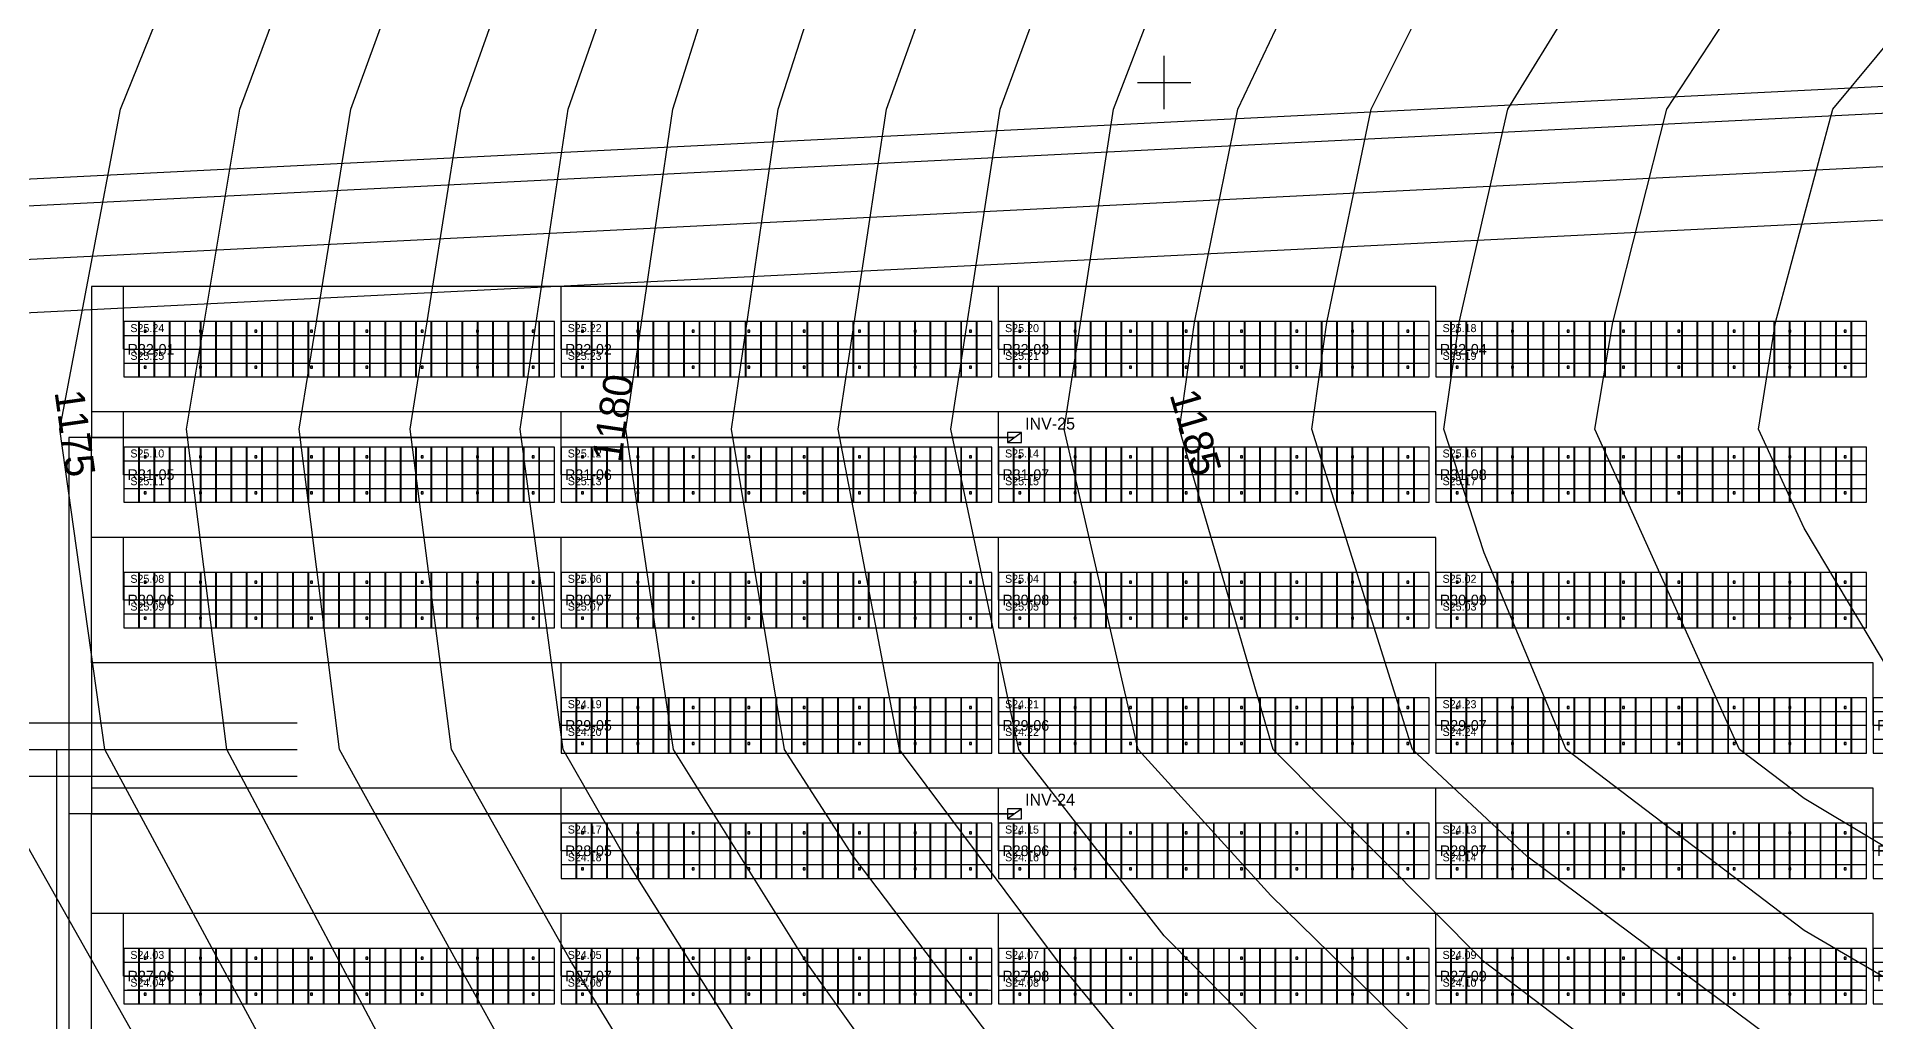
# Model space of a CAD drawing. Header units: metres. Extents: x 469740 to 470929, y 4329760 to 4330601.
# Drawn here: x 470215.5 to 470353.3, y 4330229.6 to 4330303.4 of the extents above; entities that cross this region are included whole.
import ezdxf
from ezdxf.enums import TextEntityAlignment as Align

# ---------------------------------------------------------------- set-up
doc = ezdxf.new("R2010")
doc.units = ezdxf.units.M
for name, color, linetype in [('AC-CABLE-800V', 6, 'Continuous'), ('CADASTRE-PARCEL', 30, 'Continuous'), ('DC-CABLE-1500V', 4, 'Continuous'), ('DRAINAGE-DITCH', 150, 'Continuous'), ('FENCE-2.0M-CHAINLINK', 3, 'Continuous'), ('GRAVEL-SURFACE-EDGE', 41, 'Continuous'), ('GRID-COORDINATES', 8, 'Continuous'), ('PV-INVERTERS', 1, 'Continuous'), ('PV-MODULES', 5, 'Continuous'), ('PV-PILES', 8, 'Continuous'), ('PV-STRING-NUMBERS', 3, 'Continuous'), ('PV-STRINGS', 3, 'Continuous'), ('PV-TABLES', 5, 'Continuous'), ('ROAD-GRAVEL-4M', 41, 'Continuous'), ('SETBACK-LINE-10M', 1, 'Continuous'), ('TOPO-CONTOUR-MAJOR', 8, 'Continuous'), ('TOPO-CONTOUR-MINOR', 252, 'Continuous'), ('TOPO-TEXT', 8, 'Continuous')]:
    doc.layers.add(name, color=color, linetype=linetype)

# ---------------------------------------------------------------- blocks, each defined once
blk = doc.blocks.new('INVERTER_330KW')
blk.add_line((-0.52, -0.37), (0.52, 0.37))
blk.add_lwpolyline([(-0.525, -0.375), (0.525, -0.375), (0.525, 0.375), (-0.525, 0.375)], close=True)
blk = doc.blocks.new('PV_MODULE_590W')
blk.add_line((-0.567, 0), (0.567, 0))
blk.add_lwpolyline([(-0.567, -1.0325), (0.567, -1.0325), (0.567, 1.0325), (-0.567, 1.0325)], close=True)
blk = doc.blocks.new('PILE_C150')
blk.add_lwpolyline([(-0.075, -0.075), (0.075, -0.075), (0.075, 0.075), (-0.075, 0.075)], close=True)
blk = doc.blocks.new('PV_TABLE_2P28')
blk.add_lwpolyline([(-16.146, -2.0735), (16.146, -2.0735), (16.146, 2.0735), (-16.146, 2.0735)], close=True)
at = {"layer": 'PV-MODULES'}
for p in [(-15.579, 1.041), (-14.425, 1.041), (-13.271, 1.041), (-12.117, 1.041), (-10.963, 1.041), (-9.809, 1.041), (-8.655, 1.041), (-7.501, 1.041), (-6.347, 1.041), (-5.193, 1.041), (-4.039, 1.041), (-2.885, 1.041), (-1.731, 1.041), (-0.577, 1.041), (0.577, 1.041), (1.731, 1.041), (2.885, 1.041), (4.039, 1.041), (5.193, 1.041), (6.347, 1.041), (7.501, 1.041), (8.655, 1.041), (9.809, 1.041), (10.963, 1.041), (12.117, 1.041), (13.271, 1.041), (14.425, 1.041), (15.579, 1.041), (-15.579, -1.041), (-14.425, -1.041), (-13.271, -1.041), (-12.117, -1.041), (-10.963, -1.041), (-9.809, -1.041), (-8.655, -1.041), (-7.501, -1.041), (-6.347, -1.041), (-5.193, -1.041), (-4.039, -1.041), (-2.885, -1.041), (-1.731, -1.041), (-0.577, -1.041), (0.577, -1.041), (1.731, -1.041), (2.885, -1.041), (4.039, -1.041), (5.193, -1.041), (6.347, -1.041), (7.501, -1.041), (8.655, -1.041), (9.809, -1.041), (10.963, -1.041), (12.117, -1.041), (13.271, -1.041), (14.425, -1.041), (15.579, -1.041)]:
    blk.add_blockref('PV_MODULE_590W', p, dxfattribs=at)
at = {"layer": 'PV-PILES'}
for p in [(-14.546, 1.35), (-10.39, 1.35), (-6.234, 1.35), (-2.078, 1.35), (2.078, 1.35), (6.234, 1.35), (10.39, 1.35), (14.546, 1.35), (-14.546, -1.35), (-10.39, -1.35), (-6.234, -1.35), (-2.078, -1.35), (2.078, -1.35), (6.234, -1.35), (10.39, -1.35), (14.546, -1.35)]:
    blk.add_blockref('PILE_C150', p, dxfattribs=at)
blk = doc.blocks.new('PV_TABLE_2P14')
blk.add_lwpolyline([(-8.068, -2.0735), (8.068, -2.0735), (8.068, 2.0735), (-8.068, 2.0735)], close=True)
at = {"layer": 'PV-MODULES'}
for p in [(-7.501, 1.041), (-6.347, 1.041), (-5.193, 1.041), (-4.039, 1.041), (-2.885, 1.041), (-1.731, 1.041), (-0.577, 1.041), (0.577, 1.041), (1.731, 1.041), (2.885, 1.041), (4.039, 1.041), (5.193, 1.041), (6.347, 1.041), (7.501, 1.041), (-7.501, -1.041), (-6.347, -1.041), (-5.193, -1.041), (-4.039, -1.041), (-2.885, -1.041), (-1.731, -1.041), (-0.577, -1.041), (0.577, -1.041), (1.731, -1.041), (2.885, -1.041), (4.039, -1.041), (5.193, -1.041), (6.347, -1.041), (7.501, -1.041)]:
    blk.add_blockref('PV_MODULE_590W', p, dxfattribs=at)
at = {"layer": 'PV-PILES'}
for p in [(-6.468, 1.35), (-2.156, 1.35), (2.156, 1.35), (6.468, 1.35), (-6.468, -1.35), (-2.156, -1.35), (2.156, -1.35), (6.468, -1.35)]:
    blk.add_blockref('PILE_C150', p, dxfattribs=at)

msp = doc.modelspace()

# ---------------------------------------------------------------- linework, layer by layer
at = {"layer": 'AC-CABLE-800V'}
for points in [[(470288.78, 4330273.38), (470217.9, 4330273.38), (470217.9, 4330195), (470208.5, 4330195)], [(470288.78, 4330245.18), (470217.9, 4330245.18), (470217.9, 4330195), (470208.5, 4330195)]]:
    msp.add_lwpolyline(points, dxfattribs=at)
at = {"layer": 'CADASTRE-PARCEL'}
msp.add_lwpolyline([(470000, 4330000), (470390, 4329975), (470430, 4330160), (470360, 4330300), (470060, 4330285), (469980, 4330140)], close=True, dxfattribs=at)
at = {"layer": 'DC-CABLE-1500V'}
for points in [[(470320.38, 4330280), (470320.38, 4330284.7), (470219.6, 4330284.7), (470219.6, 4330273.38), (470288.78, 4330273.38)], [(470287.58, 4330280), (470287.58, 4330284.7), (470219.6, 4330284.7), (470219.6, 4330273.38), (470288.78, 4330273.38)], [(470254.79, 4330280), (470254.79, 4330284.7), (470219.6, 4330284.7), (470219.6, 4330273.38), (470288.78, 4330273.38)], [(470222, 4330280), (470222, 4330284.7), (470219.6, 4330284.7), (470219.6, 4330273.38), (470288.78, 4330273.38)], [(470222, 4330270.6), (470222, 4330275.3), (470219.6, 4330275.3), (470219.6, 4330273.38), (470288.78, 4330273.38)], [(470254.79, 4330270.6), (470254.79, 4330275.3), (470219.6, 4330275.3), (470219.6, 4330273.38), (470288.78, 4330273.38)], [(470287.58, 4330270.6), (470287.58, 4330275.3), (470219.6, 4330275.3), (470219.6, 4330273.38), (470288.78, 4330273.38)], [(470320.38, 4330270.6), (470320.38, 4330275.3), (470219.6, 4330275.3), (470219.6, 4330273.38), (470288.78, 4330273.38)], [(470353.17, 4330251.8), (470353.17, 4330256.5), (470219.6, 4330256.5), (470219.6, 4330273.38), (470288.78, 4330273.38)], [(470320.38, 4330261.2), (470320.38, 4330265.9), (470219.6, 4330265.9), (470219.6, 4330273.38), (470288.78, 4330273.38)], [(470287.58, 4330261.2), (470287.58, 4330265.9), (470219.6, 4330265.9), (470219.6, 4330273.38), (470288.78, 4330273.38)], [(470254.79, 4330261.2), (470254.79, 4330265.9), (470219.6, 4330265.9), (470219.6, 4330273.38), (470288.78, 4330273.38)], [(470222, 4330261.2), (470222, 4330265.9), (470219.6, 4330265.9), (470219.6, 4330273.38), (470288.78, 4330273.38)], [(470254.79, 4330251.8), (470254.79, 4330256.5), (470219.6, 4330256.5), (470219.6, 4330245.18), (470288.78, 4330245.18)], [(470287.58, 4330251.8), (470287.58, 4330256.5), (470219.6, 4330256.5), (470219.6, 4330245.18), (470288.78, 4330245.18)], [(470320.38, 4330251.8), (470320.38, 4330256.5), (470219.6, 4330256.5), (470219.6, 4330245.18), (470288.78, 4330245.18)], [(470353.17, 4330242.4), (470353.17, 4330247.1), (470219.6, 4330247.1), (470219.6, 4330245.18), (470288.78, 4330245.18)], [(470320.38, 4330242.4), (470320.38, 4330247.1), (470219.6, 4330247.1), (470219.6, 4330245.18), (470288.78, 4330245.18)], [(470287.58, 4330242.4), (470287.58, 4330247.1), (470219.6, 4330247.1), (470219.6, 4330245.18), (470288.78, 4330245.18)], [(470254.79, 4330242.4), (470254.79, 4330247.1), (470219.6, 4330247.1), (470219.6, 4330245.18), (470288.78, 4330245.18)], [(470222, 4330223.6), (470222, 4330228.3), (470219.6, 4330228.3), (470219.6, 4330245.18), (470288.78, 4330245.18)], [(470222, 4330233), (470222, 4330237.7), (470219.6, 4330237.7), (470219.6, 4330245.18), (470288.78, 4330245.18)], [(470254.79, 4330233), (470254.79, 4330237.7), (470219.6, 4330237.7), (470219.6, 4330245.18), (470288.78, 4330245.18)], [(470287.58, 4330233), (470287.58, 4330237.7), (470219.6, 4330237.7), (470219.6, 4330245.18), (470288.78, 4330245.18)], [(470320.38, 4330233), (470320.38, 4330237.7), (470219.6, 4330237.7), (470219.6, 4330245.18), (470288.78, 4330245.18)], [(470353.17, 4330233), (470353.17, 4330237.7), (470219.6, 4330237.7), (470219.6, 4330245.18), (470288.78, 4330245.18)]]:
    msp.add_lwpolyline(points, dxfattribs=at)
at = {"layer": 'DRAINAGE-DITCH'}
msp.add_lwpolyline([(470423.69, 4330159.2), (470356.39, 4330293.81), (470063.64, 4330279.17), (469986.22, 4330138.86)], dxfattribs=at)
at = {"layer": 'FENCE-2.0M-CHAINLINK'}
msp.add_lwpolyline([(470217.99, 4329988.03), (470388.41, 4329977.11), (470427.9, 4330159.73), (470358.8, 4330297.94), (470061.21, 4330283.06), (469982.07, 4330139.62), (470001.75, 4330001.89), (470212.01, 4329988.41)], dxfattribs=at)
at = {"layer": 'GRAVEL-SURFACE-EDGE'}
for p, q in [((470195, 4330252), (470235, 4330252)), ((470195, 4330248), (470235, 4330248))]:
    msp.add_line(p, q, dxfattribs=at)
msp.add_lwpolyline([(470215.97, 4329972.13), (470217, 4329988.16), (470217, 4330250)], dxfattribs=at)
at = {"layer": 'GRID-COORDINATES'}
for p, q in [((470300, 4330298), (470300, 4330302)), ((470298, 4330300), (470302, 4330300))]:
    msp.add_line(p, q, dxfattribs=at)
at = {"layer": 'PV-STRINGS'}
for points in [[(470222.3, 4330281.04), (470253.99, 4330281.04)], [(470255.09, 4330281.04), (470286.78, 4330281.04)], [(470287.88, 4330281.04), (470319.58, 4330281.04)], [(470320.68, 4330281.04), (470352.37, 4330281.04)], [(470222.3, 4330278.96), (470253.99, 4330278.96)], [(470255.09, 4330278.96), (470286.78, 4330278.96)], [(470287.88, 4330278.96), (470319.58, 4330278.96)], [(470320.68, 4330278.96), (470352.37, 4330278.96)], [(470222.3, 4330271.64), (470253.99, 4330271.64)], [(470255.09, 4330271.64), (470286.78, 4330271.64)], [(470287.88, 4330271.64), (470319.58, 4330271.64)], [(470320.68, 4330271.64), (470352.37, 4330271.64)], [(470222.3, 4330269.56), (470253.99, 4330269.56)], [(470255.09, 4330269.56), (470286.78, 4330269.56)], [(470287.88, 4330269.56), (470319.58, 4330269.56)], [(470320.68, 4330269.56), (470352.37, 4330269.56)], [(470222.3, 4330262.24), (470253.99, 4330262.24)], [(470255.09, 4330262.24), (470286.78, 4330262.24)], [(470287.88, 4330262.24), (470319.58, 4330262.24)], [(470320.68, 4330262.24), (470352.37, 4330262.24)], [(470222.3, 4330260.16), (470253.99, 4330260.16)], [(470255.09, 4330260.16), (470286.78, 4330260.16)], [(470287.88, 4330260.16), (470319.58, 4330260.16)], [(470320.68, 4330260.16), (470352.37, 4330260.16)], [(470255.09, 4330252.84), (470286.78, 4330252.84)], [(470287.88, 4330252.84), (470319.58, 4330252.84)], [(470320.68, 4330252.84), (470352.37, 4330252.84)], [(470255.09, 4330250.76), (470286.78, 4330250.76)], [(470287.88, 4330250.76), (470319.58, 4330250.76)], [(470320.68, 4330250.76), (470352.37, 4330250.76)], [(470255.09, 4330243.44), (470286.78, 4330243.44)], [(470287.88, 4330243.44), (470319.58, 4330243.44)], [(470320.68, 4330243.44), (470352.37, 4330243.44)], [(470255.09, 4330241.36), (470286.78, 4330241.36)], [(470287.88, 4330241.36), (470319.58, 4330241.36)], [(470320.68, 4330241.36), (470352.37, 4330241.36)], [(470222.3, 4330234.04), (470253.99, 4330234.04)], [(470255.09, 4330234.04), (470286.78, 4330234.04)], [(470287.88, 4330234.04), (470319.58, 4330234.04)], [(470320.68, 4330234.04), (470352.37, 4330234.04)], [(470222.3, 4330231.96), (470253.99, 4330231.96)], [(470255.09, 4330231.96), (470286.78, 4330231.96)], [(470287.88, 4330231.96), (470319.58, 4330231.96)], [(470320.68, 4330231.96), (470352.37, 4330231.96)]]:
    msp.add_lwpolyline(points, dxfattribs=at)
at = {"layer": 'ROAD-GRAVEL-4M'}
msp.add_line((470195, 4330250), (470235, 4330250), dxfattribs=at)
at = {"layer": 'SETBACK-LINE-10M'}
msp.add_lwpolyline([(470008.75, 4330009.46), (470382.05, 4329985.53), (470419.48, 4330158.67), (470353.98, 4330289.69), (470066.06, 4330275.29), (469990.37, 4330138.1)], close=True, dxfattribs=at)
at = {"layer": 'TOPO-CONTOUR-MAJOR'}
for points in [[(470460, 4330164.58), (470428, 4330185.03), (470404, 4330197.27), (470351.62, 4330218), (470334.62, 4330226), (470324, 4330234.08), (470308.19, 4330250), (470301.16, 4330274), (470302.29, 4330282), (470305.54, 4330298), (470309.34, 4330306), (470319.06, 4330322), (470326.42, 4330330), (470336.89, 4330338), (470348, 4330345.52), (470356, 4330348.9), (470372, 4330354.21), (470380, 4330355.26), (470396, 4330355.93), (470404, 4330355.23), (470420, 4330351.82), (470428, 4330349.53), (470452, 4330339.75)], [(470476, 4330087.05), (470428, 4330121.96), (470404, 4330137.28), (470388, 4330145.68), (470372, 4330152.93), (470324, 4330170.41), (470300, 4330180.2), (470276, 4330192.03), (470259.35, 4330202), (470244, 4330215.33), (470233.53, 4330226), (470220.59, 4330250), (470217.21, 4330274), (470221.77, 4330298), (470231.46, 4330322)], [(470436, 4330147.8), (470426.65, 4330154), (470413.12, 4330162), (470396, 4330170.87), (470380, 4330177.47), (470348, 4330188.75), (470324, 4330197.81), (470314.93, 4330202), (470308, 4330205.86), (470300, 4330210.47), (470292, 4330215.97), (470278.92, 4330226), (470273.21, 4330234), (470263.23, 4330250), (470259.65, 4330274), (470263.17, 4330298), (470265.7, 4330306)]]:
    msp.add_lwpolyline(points, dxfattribs=at)
at = {"layer": 'TOPO-CONTOUR-MINOR'}
for points in [[(470444, 4330181.94), (470428, 4330191.67), (470396, 4330207.37), (470348, 4330226.51), (470327.2, 4330242), (470318.62, 4330250), (470311.07, 4330274), (470312.21, 4330282), (470315.52, 4330298), (470319.52, 4330306), (470324, 4330313.2), (470330.75, 4330322), (470339.67, 4330330), (470348, 4330335.95), (470351.84, 4330338), (470364, 4330343.63), (470372, 4330346.77), (470380, 4330348.18), (470396, 4330349.35), (470404, 4330348.77), (470420, 4330345.57), (470428, 4330343.32), (470452, 4330333.95)], [(470436, 4330193.93), (470428, 4330198.5), (470404, 4330210.76), (470365.81, 4330226), (470348, 4330236.42), (470330.14, 4330250), (470324, 4330264.73), (470320.98, 4330274), (470322.12, 4330282), (470325.77, 4330298), (470330.7, 4330306), (470343.56, 4330322), (470348, 4330325.82), (470354.31, 4330330), (470372, 4330338.35), (470380, 4330340.28), (470396, 4330342.17), (470404, 4330341.8), (470420, 4330338.89), (470428, 4330336.89), (470452, 4330327.98)], [(470444, 4330196.5), (470428, 4330205.94), (470412, 4330214.15), (470396, 4330221.17), (470383.61, 4330226), (470364, 4330236.72), (470348, 4330246.32), (470343.15, 4330250), (470332.29, 4330274), (470333.65, 4330282), (470337.69, 4330298), (470342.93, 4330306), (470348, 4330312.19), (470358.55, 4330322), (470372, 4330329.8), (470380, 4330332.09), (470396, 4330334.61), (470404, 4330334.54), (470420, 4330332.21), (470428, 4330330.46), (470452, 4330321.59)], [(470436, 4330209.55), (470420, 4330217.81), (470401.76, 4330226), (470372, 4330241.81), (470357.89, 4330250), (470348, 4330266.6), (470344.56, 4330274), (470345.85, 4330282), (470350.13, 4330298), (470356.79, 4330306), (470372, 4330319.05), (470377.55, 4330322), (470396, 4330326.6), (470404, 4330326.88), (470420, 4330324.95), (470428, 4330323.32), (470452, 4330314.16)], [(470476, 4330080.4), (470428, 4330115.61), (470404, 4330131.27), (470391.68, 4330138), (470372, 4330147.37), (470324, 4330165.29), (470292.83, 4330178), (470268, 4330190.58), (470249.27, 4330202), (470236, 4330214), (470224.24, 4330226), (470210.68, 4330250), (470207.19, 4330274), (470211.94, 4330298), (470222.85, 4330322)], [(470476, 4330093.7), (470428, 4330128.24), (470404, 4330143.29), (470388, 4330151.44), (470372, 4330158.42), (470324, 4330175.67), (470300, 4330185.81), (470283.48, 4330194), (470269.48, 4330202), (470252, 4330216.59), (470242.48, 4330226), (470229.73, 4330250), (470226.72, 4330274), (470230.72, 4330298), (470239.63, 4330322)], [(470476, 4330100.31), (470428, 4330134.47), (470404, 4330149.28), (470394.92, 4330154), (470376.74, 4330162), (470324, 4330181.07), (470308, 4330187.94), (470294.8, 4330194), (470280.01, 4330202), (470276, 4330204.79), (470260, 4330217.84), (470251.46, 4330226), (470238.17, 4330250), (470235.17, 4330274), (470239.02, 4330298), (470247.77, 4330322)], [(470476, 4330106.88), (470428, 4330140.69), (470404, 4330155.22), (470389.9, 4330162), (470372, 4330169.38), (470324, 4330186.6), (470300, 4330197.21), (470291.06, 4330202), (470284, 4330206.78), (470269.19, 4330218), (470260.49, 4330226), (470255.61, 4330234), (470246.59, 4330250), (470243.49, 4330274), (470247.27, 4330298), (470255.79, 4330322)], [(470500, 4330097.15), (470428, 4330146.92), (470404, 4330161.12), (470396, 4330165.07), (470380, 4330171.84), (470324, 4330192.12), (470302.39, 4330202), (470290.06, 4330210), (470278.89, 4330218), (470269.55, 4330226), (470260, 4330241.2), (470254.95, 4330250), (470251.72, 4330274), (470255.32, 4330298), (470263.73, 4330322)], [(470436, 4330154.14), (470420, 4330164.2), (470404, 4330172.95), (470392.87, 4330178), (470372.45, 4330186), (470348, 4330194.28), (470328.03, 4330202), (470316, 4330208.27), (470300, 4330217.58), (470288.82, 4330226), (470276.7, 4330242), (470271.54, 4330250), (470267.58, 4330274), (470271.06, 4330298), (470273.64, 4330306)], [(470436, 4330160.53), (470420, 4330170.34), (470404, 4330178.93), (470396, 4330182.63), (470380, 4330188.93), (470348, 4330200.03), (470332, 4330206.86), (470324, 4330210.6), (470316, 4330215.13), (470300, 4330225.03), (470298.71, 4330226), (470292, 4330234.14), (470280.17, 4330250), (470275.57, 4330274), (470279.2, 4330298), (470282.06, 4330306)], [(470443.54, 4330162), (470420, 4330176.58), (470404, 4330185.01), (470396, 4330188.57), (470356, 4330203.15), (470340, 4330209.89), (470324, 4330217.34), (470309.94, 4330226), (470300, 4330236.01), (470289.12, 4330250), (470284.02, 4330274), (470287.71, 4330298), (470290.67, 4330306)], [(470436, 4330173.41), (470420, 4330182.96), (470404, 4330191.08), (470396, 4330194.53), (470348, 4330212.88), (470332, 4330220.31), (470321.36, 4330226), (470308, 4330239.05), (470298.07, 4330250), (470292.51, 4330274), (470296.21, 4330298), (470299.29, 4330306)]]:
    msp.add_lwpolyline(points, dxfattribs=at)

# ---------------------------------------------------------------- block references
at = {"layer": 'PV-INVERTERS'}
ref = msp.add_blockref('INVERTER_330KW', (470288.78, 4330273.38), dxfattribs=at)
ref.add_attrib('ID', 'INV-25', (470289.58, 4330273.98), dxfattribs={"height": 0.9})
ref = msp.add_blockref('INVERTER_330KW', (470288.78, 4330245.18), dxfattribs=at)
ref.add_attrib('ID', 'INV-24', (470289.58, 4330245.78), dxfattribs={"height": 0.9})
at = {"layer": 'PV-TABLES'}
ref = msp.add_blockref('PV_TABLE_2P28', (470238.15, 4330280), dxfattribs=at)
ref.add_attrib('ID', 'R32-01', (470222.3, 4330279.6), dxfattribs={"height": 0.8})
ref = msp.add_blockref('PV_TABLE_2P28', (470270.94, 4330280), dxfattribs=at)
ref.add_attrib('ID', 'R32-02', (470255.09, 4330279.6), dxfattribs={"height": 0.8})
ref = msp.add_blockref('PV_TABLE_2P28', (470303.73, 4330280), dxfattribs=at)
ref.add_attrib('ID', 'R32-03', (470287.88, 4330279.6), dxfattribs={"height": 0.8})
ref = msp.add_blockref('PV_TABLE_2P28', (470336.52, 4330280), dxfattribs=at)
ref.add_attrib('ID', 'R32-04', (470320.68, 4330279.6), dxfattribs={"height": 0.8})
ref = msp.add_blockref('PV_TABLE_2P28', (470238.15, 4330270.6), dxfattribs=at)
ref.add_attrib('ID', 'R31-05', (470222.3, 4330270.2), dxfattribs={"height": 0.8})
ref = msp.add_blockref('PV_TABLE_2P28', (470270.94, 4330270.6), dxfattribs=at)
ref.add_attrib('ID', 'R31-06', (470255.09, 4330270.2), dxfattribs={"height": 0.8})
ref = msp.add_blockref('PV_TABLE_2P28', (470303.73, 4330270.6), dxfattribs=at)
ref.add_attrib('ID', 'R31-07', (470287.88, 4330270.2), dxfattribs={"height": 0.8})
ref = msp.add_blockref('PV_TABLE_2P28', (470336.52, 4330270.6), dxfattribs=at)
ref.add_attrib('ID', 'R31-08', (470320.68, 4330270.2), dxfattribs={"height": 0.8})
ref = msp.add_blockref('PV_TABLE_2P28', (470238.15, 4330261.2), dxfattribs=at)
ref.add_attrib('ID', 'R30-06', (470222.3, 4330260.8), dxfattribs={"height": 0.8})
ref = msp.add_blockref('PV_TABLE_2P28', (470270.94, 4330261.2), dxfattribs=at)
ref.add_attrib('ID', 'R30-07', (470255.09, 4330260.8), dxfattribs={"height": 0.8})
ref = msp.add_blockref('PV_TABLE_2P28', (470303.73, 4330261.2), dxfattribs=at)
ref.add_attrib('ID', 'R30-08', (470287.88, 4330260.8), dxfattribs={"height": 0.8})
ref = msp.add_blockref('PV_TABLE_2P28', (470336.52, 4330261.2), dxfattribs=at)
ref.add_attrib('ID', 'R30-09', (470320.68, 4330260.8), dxfattribs={"height": 0.8})
ref = msp.add_blockref('PV_TABLE_2P28', (470270.94, 4330251.8), dxfattribs=at)
ref.add_attrib('ID', 'R29-05', (470255.09, 4330251.4), dxfattribs={"height": 0.8})
ref = msp.add_blockref('PV_TABLE_2P28', (470303.73, 4330251.8), dxfattribs=at)
ref.add_attrib('ID', 'R29-06', (470287.88, 4330251.4), dxfattribs={"height": 0.8})
ref = msp.add_blockref('PV_TABLE_2P28', (470336.52, 4330251.8), dxfattribs=at)
ref.add_attrib('ID', 'R29-07', (470320.68, 4330251.4), dxfattribs={"height": 0.8})
ref = msp.add_blockref('PV_TABLE_2P14', (470361.24, 4330251.8), dxfattribs=at)
ref.add_attrib('ID', 'R29-08', (470353.47, 4330251.4), dxfattribs={"height": 0.8})
ref = msp.add_blockref('PV_TABLE_2P28', (470270.94, 4330242.4), dxfattribs=at)
ref.add_attrib('ID', 'R28-05', (470255.09, 4330242), dxfattribs={"height": 0.8})
ref = msp.add_blockref('PV_TABLE_2P28', (470303.73, 4330242.4), dxfattribs=at)
ref.add_attrib('ID', 'R28-06', (470287.88, 4330242), dxfattribs={"height": 0.8})
ref = msp.add_blockref('PV_TABLE_2P28', (470336.52, 4330242.4), dxfattribs=at)
ref.add_attrib('ID', 'R28-07', (470320.68, 4330242), dxfattribs={"height": 0.8})
ref = msp.add_blockref('PV_TABLE_2P14', (470361.24, 4330242.4), dxfattribs=at)
ref.add_attrib('ID', 'R28-08', (470353.47, 4330242), dxfattribs={"height": 0.8})
ref = msp.add_blockref('PV_TABLE_2P28', (470238.15, 4330233), dxfattribs=at)
ref.add_attrib('ID', 'R27-06', (470222.3, 4330232.6), dxfattribs={"height": 0.8})
ref = msp.add_blockref('PV_TABLE_2P28', (470270.94, 4330233), dxfattribs=at)
ref.add_attrib('ID', 'R27-07', (470255.09, 4330232.6), dxfattribs={"height": 0.8})
ref = msp.add_blockref('PV_TABLE_2P28', (470303.73, 4330233), dxfattribs=at)
ref.add_attrib('ID', 'R27-08', (470287.88, 4330232.6), dxfattribs={"height": 0.8})
ref = msp.add_blockref('PV_TABLE_2P28', (470336.52, 4330233), dxfattribs=at)
ref.add_attrib('ID', 'R27-09', (470320.68, 4330232.6), dxfattribs={"height": 0.8})
ref = msp.add_blockref('PV_TABLE_2P14', (470361.24, 4330233), dxfattribs=at)
ref.add_attrib('ID', 'R27-10', (470353.47, 4330232.6), dxfattribs={"height": 0.8})

# ---------------------------------------------------------------- texts
at = {"layer": 'PV-STRING-NUMBERS'}
for s, p in [('S25.24', (470222.5, 4330281.29)), ('S25.22', (470255.29, 4330281.29)), ('S25.20', (470288.08, 4330281.29)), ('S25.18', (470320.88, 4330281.29)), ('S25.25', (470222.5, 4330279.21)), ('S25.23', (470255.29, 4330279.21)), ('S25.21', (470288.08, 4330279.21)), ('S25.19', (470320.88, 4330279.21)), ('S25.10', (470222.5, 4330271.89)), ('S25.12', (470255.29, 4330271.89)), ('S25.14', (470288.08, 4330271.89)), ('S25.16', (470320.88, 4330271.89)), ('S25.11', (470222.5, 4330269.81)), ('S25.13', (470255.29, 4330269.81)), ('S25.15', (470288.08, 4330269.81)), ('S25.17', (470320.88, 4330269.81)), ('S25.08', (470222.5, 4330262.49)), ('S25.06', (470255.29, 4330262.49)), ('S25.04', (470288.08, 4330262.49)), ('S25.02', (470320.88, 4330262.49)), ('S25.09', (470222.5, 4330260.41)), ('S25.07', (470255.29, 4330260.41)), ('S25.05', (470288.08, 4330260.41)), ('S25.03', (470320.88, 4330260.41)), ('S24.19', (470255.29, 4330253.09)), ('S24.21', (470288.08, 4330253.09)), ('S24.23', (470320.88, 4330253.09)), ('S24.20', (470255.29, 4330251.01)), ('S24.22', (470288.08, 4330251.01)), ('S24.24', (470320.88, 4330251.01)), ('S24.17', (470255.29, 4330243.69)), ('S24.15', (470288.08, 4330243.69)), ('S24.13', (470320.88, 4330243.69)), ('S24.18', (470255.29, 4330241.61)), ('S24.16', (470288.08, 4330241.61)), ('S24.14', (470320.88, 4330241.61)), ('S24.03', (470222.5, 4330234.29)), ('S24.05', (470255.29, 4330234.29)), ('S24.07', (470288.08, 4330234.29)), ('S24.09', (470320.88, 4330234.29)), ('S24.04', (470222.5, 4330232.21)), ('S24.06', (470255.29, 4330232.21)), ('S24.08', (470288.08, 4330232.21)), ('S24.10', (470320.88, 4330232.21))]:
    msp.add_text(s, height=0.6, dxfattribs=at).set_placement(p)
at = {"layer": 'TOPO-TEXT'}
for s, rotation, p in [('1180', 81.6631, (470259.76, 4330274.7)), ('1175', -81.9801, (470217.27, 4330273.56)), ('1185', -73.6784, (470301.32, 4330273.47))]:
    msp.add_text(s, height=2.2, rotation=rotation, dxfattribs=at).set_placement(p, align=Align.CENTER)

doc.saveas('drawing.dxf')
